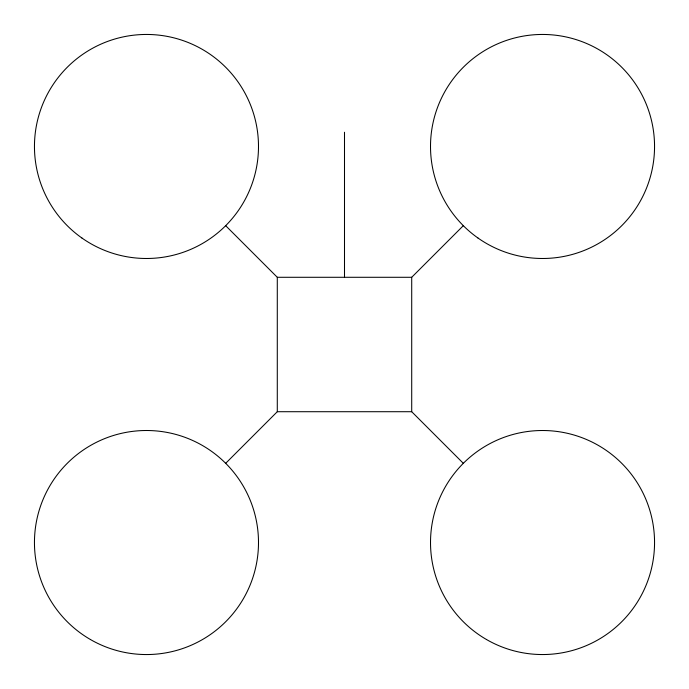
<?xml version="1.0" encoding="UTF-8"?>
<svg xmlns="http://www.w3.org/2000/svg" width="689" height="689" viewBox="0 0 689 689"><rect width="100%" height="100%" fill="white"/><g stroke="black" fill="none" stroke-linecap="round" stroke-linejoin="round"><path stroke-width="1.03" d="M225.682 463.318L277.288 411.712L277.288 277.288L225.682 225.682M463.318 463.318L411.712 411.712L411.712 277.288L463.318 225.682M277.288 277.288L411.712 277.288M277.288 411.712L411.712 411.712M344.5 132.245L344.5 277.288M486.52 639.538A112.023 112.023 0 0 0 654.55 542.527A112.023 112.023 0 0 0 486.52 445.516A112.023 112.023 0 0 0 486.52 639.538M90.457 639.538A112.023 112.023 0 0 0 258.496 542.527A112.023 112.023 0 0 0 90.457 445.516A112.023 112.023 0 0 0 90.457 639.538M478.028 238.058A112.023 112.023 0 0 0 654.094 156.541A112.023 112.023 0 0 0 495.46 44.819A112.023 112.023 0 0 0 478.028 238.058M81.974 238.058A112.023 112.023 0 0 0 258.039 156.541A112.023 112.023 0 0 0 99.405 44.819A112.023 112.023 0 0 0 81.974 238.058"/></g></svg>
